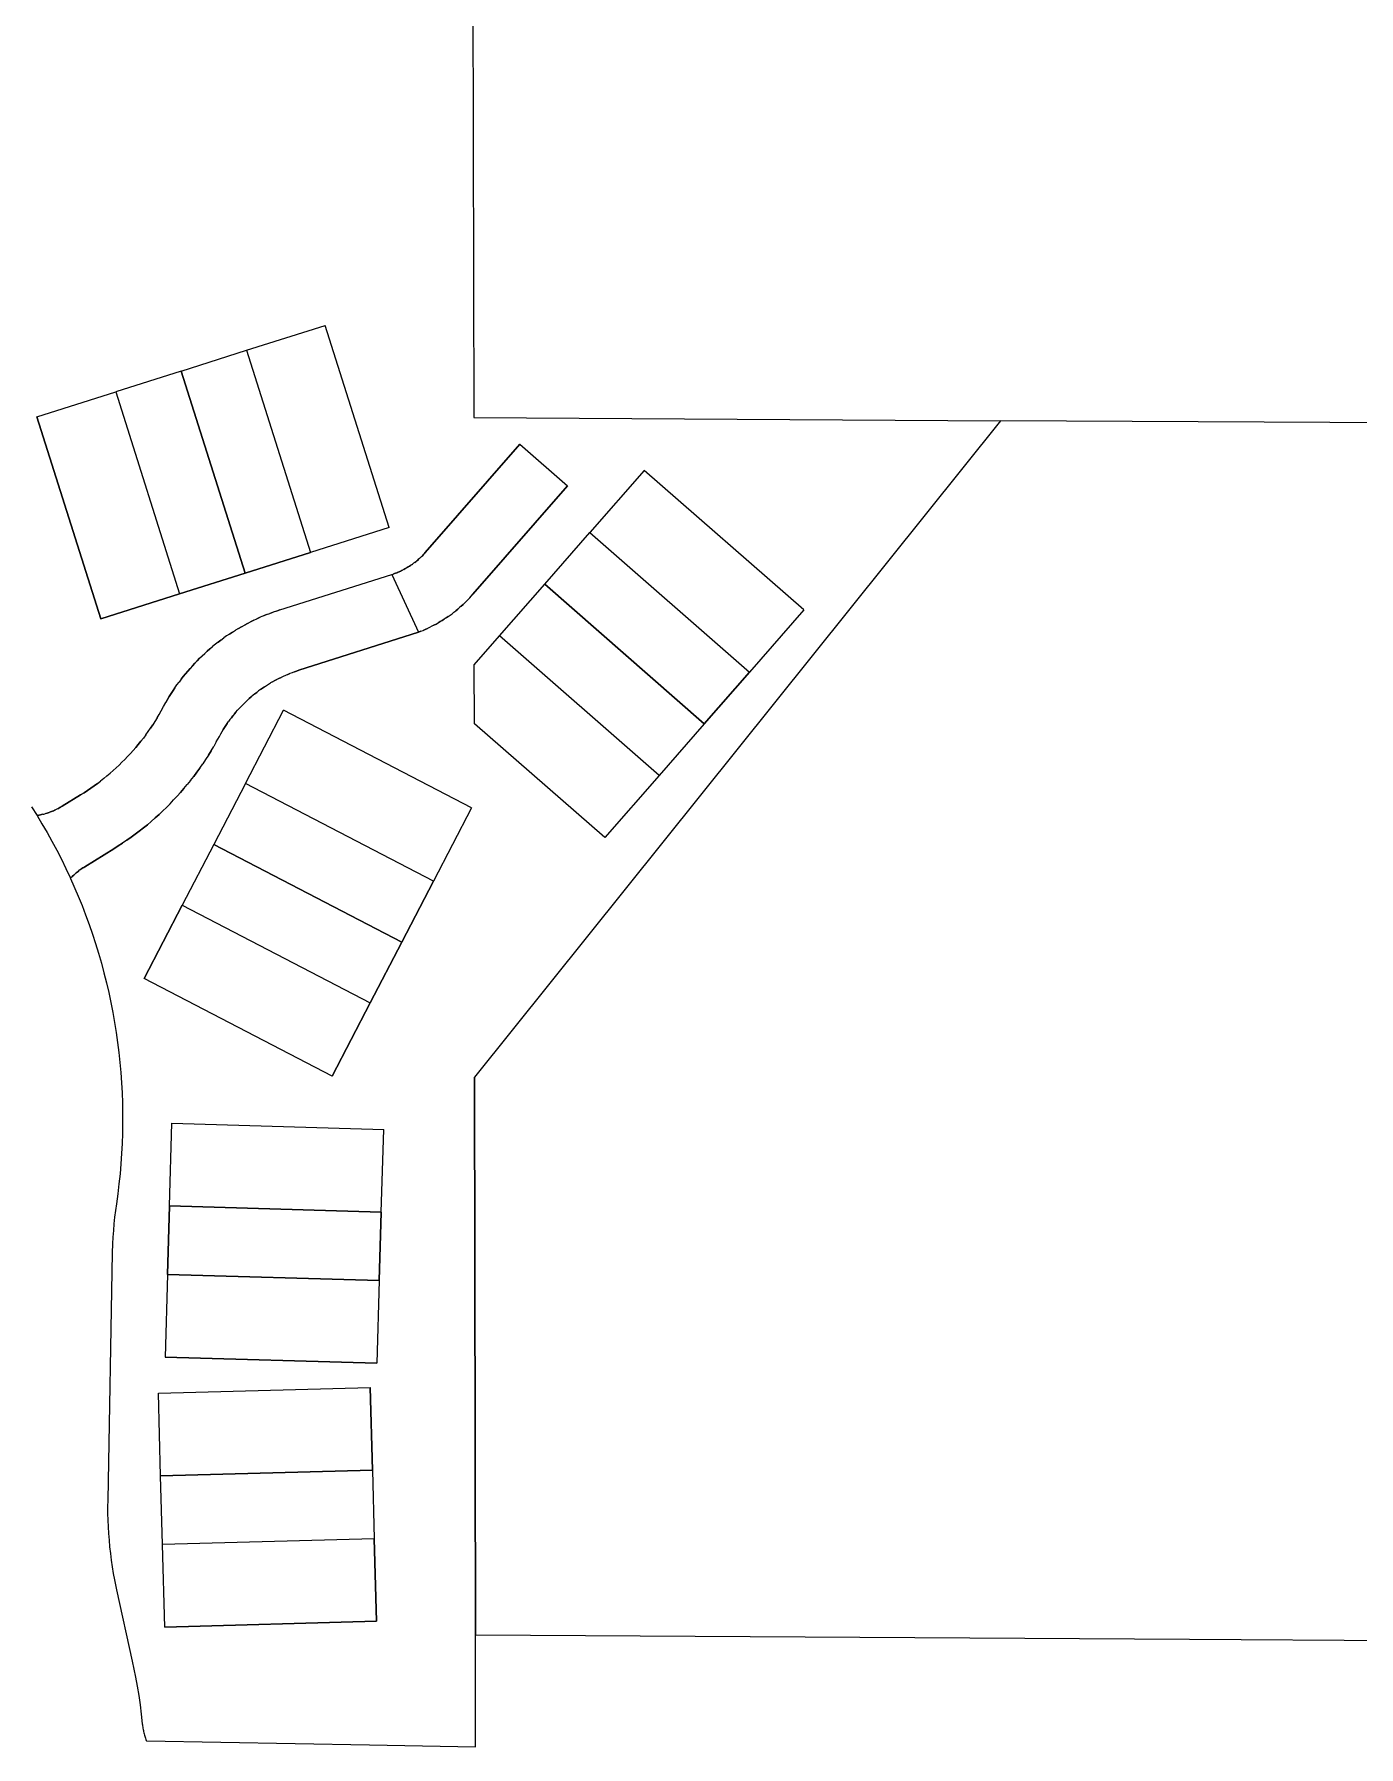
# Model space of a CAD drawing. Header units: feet. Extents: x 865220 to 2774701, y -2240498 to 961524.
# Drawn here: x 2768861 to 2769363, y 957361 to 958010 of the extents above; entities that cross this region are included whole.
import ezdxf

# ---------------------------------------------------------------- set-up
doc = ezdxf.new("R2010")
doc.units = ezdxf.units.FT
doc.header["$LTSCALE"] = 0.015
doc.header["$MEASUREMENT"] = 0
doc.layers.add('Parcels', color=7, linetype='Continuous', lineweight=0)

msp = doc.modelspace()

# ---------------------------------------------------------------- linework, layer by layer
at = {"layer": 'Parcels', "lineweight": 5}
for p, q in [((2769027, 958296.5), (2769027.83, 957864.48)), ((2768941.65, 957889.93), (2768971.52, 957899.39)), ((2768995.77, 957822.81), (2768971.52, 957899.39)), ((2768916.87, 957882.08), (2768941.65, 957889.93)), ((2768941.65, 957889.93), (2768965.9, 957813.35)), ((2768941.65, 957889.93), (2768941.65, 957889.93)), ((2768916.87, 957882.08), (2768892.09, 957874.23)), ((2768941.12, 957805.5), (2768916.87, 957882.08)), ((2768916.87, 957882.08), (2768941.12, 957805.5)), ((2768916.87, 957882.08), (2768916.87, 957882.08)), ((2768862.22, 957864.77), (2768892.09, 957874.23)), ((2768892.09, 957874.23), (2768916.34, 957797.66)), ((2768862.22, 957864.77), (2768886.47, 957788.2)), ((2768886.47, 957788.2), (2768862.22, 957864.77)), ((2769027.83, 957864.48), (2769227.56, 957863.22)), ((2769227.56, 957863.22), (2769028.07, 957614.51)), ((2769620.99, 957861.3), (2769227.56, 957863.22)), ((2769227.56, 957863.22), (2769227.56, 957863.22)), ((2769045.33, 957854.37), (2769009.45, 957813.27)), ((2769009.45, 957813.27), (2769045.33, 957854.37)), ((2769045.33, 957854.37), (2769063.4, 957838.59)), ((2769027.53, 957797.49), (2769063.4, 957838.59)), ((2769063.4, 957838.59), (2769027.53, 957797.49)), ((2769063.4, 957838.59), (2769063.4, 957838.59)), ((2769092.41, 957844.43), (2769071.8, 957820.83)), ((2769152.91, 957791.61), (2769092.41, 957844.43)), ((2768995.77, 957822.81), (2768965.9, 957813.35)), ((2769054.71, 957801.25), (2769071.8, 957820.83)), ((2769071.8, 957820.83), (2769132.31, 957768)), ((2769071.8, 957820.83), (2769071.8, 957820.83)), ((2768941.12, 957805.5), (2768965.9, 957813.35)), ((2768965.9, 957813.35), (2768941.12, 957805.5)), ((2768965.9, 957813.35), (2768965.9, 957813.35)), ((2769008.69, 957812.44), (2769008.35, 957812.08)), ((2769008.35, 957812.08), (2769008.69, 957812.44)), ((2769009.02, 957812.79), (2769008.69, 957812.44)), ((2769008.69, 957812.44), (2769009.02, 957812.79)), ((2769009.45, 957813.27), (2769009.02, 957812.79)), ((2769009.02, 957812.79), (2769009.45, 957813.27)), ((2768999.55, 957806.02), (2768999.1, 957805.83)), ((2768999.1, 957805.83), (2768999.55, 957806.02)), ((2769000, 957806.22), (2768999.55, 957806.02)), ((2768999.55, 957806.02), (2769000, 957806.22)), ((2769000, 957806.22), (2769000.44, 957806.43)), ((2769000.88, 957806.64), (2769000.44, 957806.43)), ((2769000.44, 957806.43), (2769000.88, 957806.64)), ((2769001.32, 957806.86), (2769000.88, 957806.64)), ((2769001.75, 957807.09), (2769001.32, 957806.86)), ((2769001.32, 957806.86), (2769001.75, 957807.09)), ((2769002.18, 957807.33), (2769001.75, 957807.09)), ((2769001.75, 957807.09), (2769002.18, 957807.33)), ((2769002.6, 957807.58), (2769002.18, 957807.33)), ((2769003.02, 957807.83), (2769002.6, 957807.58)), ((2769002.6, 957807.58), (2769003.02, 957807.83)), ((2769003.43, 957808.09), (2769003.02, 957807.83)), ((2769003.02, 957807.83), (2769003.43, 957808.09)), ((2769003.84, 957808.35), (2769003.43, 957808.09)), ((2769003.43, 957808.09), (2769003.84, 957808.35)), ((2769004.24, 957808.63), (2769003.84, 957808.35)), ((2769004.24, 957808.63), (2769004.64, 957808.91)), ((2769005.04, 957809.2), (2769004.64, 957808.91)), ((2769004.64, 957808.91), (2769005.04, 957809.2)), ((2769005.43, 957809.49), (2769005.04, 957809.2)), ((2769005.81, 957809.79), (2769005.43, 957809.49)), ((2769005.43, 957809.49), (2769005.81, 957809.79)), ((2769005.81, 957809.79), (2769006.19, 957810.1)), ((2769006.57, 957810.42), (2769006.19, 957810.1)), ((2769006.19, 957810.1), (2769006.57, 957810.42)), ((2769006.94, 957810.74), (2769006.57, 957810.42)), ((2769006.57, 957810.42), (2769006.94, 957810.74)), ((2769007.3, 957811.06), (2769006.94, 957810.74)), ((2769007.66, 957811.4), (2769007.3, 957811.06)), ((2769007.3, 957811.06), (2769007.66, 957811.4)), ((2769008.01, 957811.74), (2769007.66, 957811.4)), ((2769008.01, 957811.74), (2769008.35, 957812.08)), ((2768916.34, 957797.66), (2768941.12, 957805.5)), ((2768941.12, 957805.5), (2768916.34, 957797.66)), ((2768941.12, 957805.5), (2768941.12, 957805.5)), ((2768954.31, 957791.53), (2768996.81, 957804.99)), ((2768996.81, 957804.99), (2768997.28, 957805.14)), ((2768996.81, 957804.99), (2769006.94, 957783.12)), ((2768997.74, 957805.3), (2768997.28, 957805.14)), ((2768997.28, 957805.14), (2768997.74, 957805.3)), ((2768998.2, 957805.47), (2768997.74, 957805.3)), ((2768997.74, 957805.3), (2768998.2, 957805.47)), ((2768998.65, 957805.65), (2768998.2, 957805.47)), ((2768998.2, 957805.47), (2768998.65, 957805.65)), ((2768998.65, 957805.65), (2768999.1, 957805.83)), ((2769037.61, 957781.66), (2769054.71, 957801.25)), ((2769054.71, 957801.25), (2769115.21, 957748.42)), ((2769054.71, 957801.25), (2769054.71, 957801.25)), ((2769115.21, 957748.42), (2769054.71, 957801.25)), ((2768886.47, 957788.2), (2768916.34, 957797.66)), ((2768916.34, 957797.66), (2768886.47, 957788.2)), ((2768916.34, 957797.66), (2768916.34, 957797.66)), ((2769023.11, 957793.01), (2769022.43, 957792.41)), ((2769023.11, 957793.01), (2769023.78, 957793.62)), ((2769023.78, 957793.62), (2769023.11, 957793.01)), ((2769023.78, 957793.62), (2769024.44, 957794.24)), ((2769024.44, 957794.24), (2769023.78, 957793.62)), ((2769024.44, 957794.24), (2769025.09, 957794.88)), ((2769025.09, 957794.88), (2769024.44, 957794.24)), ((2769025.09, 957794.88), (2769025.72, 957795.52)), ((2769025.72, 957795.52), (2769025.09, 957794.88)), ((2769025.72, 957795.52), (2769026.35, 957796.18)), ((2769026.35, 957796.18), (2769025.72, 957795.52)), ((2769026.35, 957796.18), (2769027.53, 957797.49)), ((2768942.07, 957786.45), (2768940.9, 957785.82)), ((2768940.9, 957785.82), (2768942.07, 957786.45)), ((2768942.07, 957786.45), (2768943.26, 957787.05)), ((2768944.45, 957787.63), (2768943.26, 957787.05)), ((2768943.26, 957787.05), (2768944.45, 957787.63)), ((2768944.45, 957787.63), (2768945.65, 957788.19)), ((2768946.86, 957788.74), (2768945.65, 957788.19)), ((2768945.65, 957788.19), (2768946.86, 957788.74)), ((2768948.08, 957789.26), (2768946.86, 957788.74)), ((2768949.31, 957789.75), (2768948.08, 957789.26)), ((2768948.08, 957789.26), (2768949.31, 957789.75)), ((2768949.31, 957789.75), (2768950.55, 957790.23)), ((2768951.79, 957790.69), (2768950.55, 957790.23)), ((2768950.55, 957790.23), (2768951.79, 957790.69)), ((2768953.05, 957791.12), (2768951.79, 957790.69)), ((2768954.31, 957791.53), (2768953.05, 957791.12)), ((2768953.05, 957791.12), (2768954.31, 957791.53)), ((2769013.52, 957786.18), (2769014.31, 957786.63)), ((2769014.31, 957786.63), (2769015.09, 957787.09)), ((2769015.09, 957787.09), (2769014.31, 957786.63)), ((2769015.09, 957787.09), (2769015.87, 957787.56)), ((2769015.87, 957787.56), (2769015.09, 957787.09)), ((2769015.87, 957787.56), (2769016.63, 957788.05)), ((2769016.63, 957788.05), (2769015.87, 957787.56)), ((2769017.39, 957788.55), (2769016.63, 957788.05)), ((2769017.39, 957788.55), (2769018.14, 957789.06)), ((2769018.14, 957789.06), (2769017.39, 957788.55)), ((2769018.14, 957789.06), (2769018.88, 957789.59)), ((2769018.88, 957789.59), (2769019.61, 957790.12)), ((2769019.61, 957790.12), (2769020.33, 957790.68)), ((2769020.33, 957790.68), (2769019.61, 957790.12)), ((2769020.33, 957790.68), (2769021.04, 957791.24)), ((2769021.04, 957791.24), (2769021.74, 957791.82)), ((2769021.74, 957791.82), (2769021.04, 957791.24)), ((2769021.74, 957791.82), (2769022.43, 957792.41)), ((2769022.43, 957792.41), (2769021.74, 957791.82)), ((2769152.91, 957791.61), (2769132.31, 957768)), ((2768931.97, 957780.11), (2768930.91, 957779.32)), ((2768930.91, 957779.32), (2768931.97, 957780.11)), ((2768931.97, 957780.11), (2768933.04, 957780.9)), ((2768934.13, 957781.66), (2768933.04, 957780.9)), ((2768935.23, 957782.4), (2768934.13, 957781.66)), ((2768936.34, 957783.12), (2768935.23, 957782.4)), ((2768935.23, 957782.4), (2768936.34, 957783.12)), ((2768936.34, 957783.12), (2768937.46, 957783.83)), ((2768938.6, 957784.51), (2768937.46, 957783.83)), ((2768939.74, 957785.18), (2768938.6, 957784.51)), ((2768938.6, 957784.51), (2768939.74, 957785.18)), ((2768939.74, 957785.18), (2768940.9, 957785.82)), ((2768961.55, 957768.65), (2769006.94, 957783.12)), ((2769006.94, 957783.12), (2768961.55, 957768.65)), ((2769006.94, 957783.12), (2769007.79, 957783.45)), ((2769007.79, 957783.45), (2769006.94, 957783.12)), ((2769006.94, 957783.12), (2769006.94, 957783.12)), ((2769007.79, 957783.45), (2769008.62, 957783.8)), ((2769008.62, 957783.8), (2769009.46, 957784.16)), ((2769009.46, 957784.16), (2769008.62, 957783.8)), ((2769009.46, 957784.16), (2769010.28, 957784.54)), ((2769010.28, 957784.54), (2769009.46, 957784.16)), ((2769011.1, 957784.93), (2769010.28, 957784.54)), ((2769011.92, 957785.33), (2769011.1, 957784.93)), ((2769012.72, 957785.75), (2769011.92, 957785.33)), ((2769012.72, 957785.75), (2769013.52, 957786.18)), ((2769013.52, 957786.18), (2769012.72, 957785.75)), ((2769028.01, 957770.67), (2769037.61, 957781.66)), ((2769098.11, 957728.83), (2769037.61, 957781.66)), ((2768923.92, 957773.22), (2768924.87, 957774.14)), ((2768924.87, 957774.14), (2768925.84, 957775.05)), ((2768926.82, 957775.94), (2768925.84, 957775.05)), ((2768925.84, 957775.05), (2768926.82, 957775.94)), ((2768927.82, 957776.81), (2768926.82, 957775.94)), ((2768926.82, 957775.94), (2768927.82, 957776.81)), ((2768927.82, 957776.81), (2768928.84, 957777.66)), ((2768929.87, 957778.5), (2768928.84, 957777.66)), ((2768930.91, 957779.32), (2768929.87, 957778.5)), ((2768918.55, 957767.35), (2768917.72, 957766.32)), ((2768917.72, 957766.32), (2768918.55, 957767.35)), ((2768919.4, 957768.37), (2768918.55, 957767.35)), ((2768918.55, 957767.35), (2768919.4, 957768.37)), ((2768920.27, 957769.37), (2768919.4, 957768.37)), ((2768919.4, 957768.37), (2768920.27, 957769.37)), ((2768921.16, 957770.35), (2768920.27, 957769.37)), ((2768922.06, 957771.32), (2768921.16, 957770.35)), ((2768921.16, 957770.35), (2768922.06, 957771.32)), ((2768922.06, 957771.32), (2768922.98, 957772.28)), ((2768923.92, 957773.22), (2768922.98, 957772.28)), ((2768922.98, 957772.28), (2768923.92, 957773.22)), ((2768957.29, 957767.1), (2768956.46, 957766.74)), ((2768957.29, 957767.1), (2768958.13, 957767.44)), ((2768958.13, 957767.44), (2768957.29, 957767.1)), ((2768958.98, 957767.76), (2768958.13, 957767.44)), ((2768959.83, 957768.07), (2768958.98, 957767.76)), ((2768959.83, 957768.07), (2768960.69, 957768.37)), ((2768960.69, 957768.37), (2768959.83, 957768.07)), ((2768960.69, 957768.37), (2768961.55, 957768.65)), ((2768961.55, 957768.65), (2768960.69, 957768.37)), ((2769028.05, 957748.41), (2769028.01, 957770.67)), ((2769115.21, 957748.42), (2769132.31, 957768)), ((2769132.31, 957768), (2769115.21, 957748.42)), ((2769132.31, 957768), (2769132.31, 957768)), ((2768913.83, 957760.95), (2768913.11, 957759.83)), ((2768913.11, 957759.83), (2768913.83, 957760.95)), ((2768914.57, 957762.05), (2768913.83, 957760.95)), ((2768913.83, 957760.95), (2768914.57, 957762.05)), ((2768914.57, 957762.05), (2768915.33, 957763.14)), ((2768915.33, 957763.14), (2768916.1, 957764.21)), ((2768916.9, 957765.27), (2768916.1, 957764.21)), ((2768917.72, 957766.32), (2768916.9, 957765.27)), ((2768916.9, 957765.27), (2768917.72, 957766.32)), ((2768946.27, 957760.84), (2768945.54, 957760.29)), ((2768947, 957761.38), (2768946.27, 957760.84)), ((2768947, 957761.38), (2768947.74, 957761.9)), ((2768947.74, 957761.9), (2768947, 957761.38)), ((2768947.74, 957761.9), (2768948.5, 957762.41)), ((2768948.5, 957762.41), (2768947.74, 957761.9)), ((2768948.5, 957762.41), (2768949.26, 957762.9)), ((2768949.26, 957762.9), (2768950.03, 957763.38)), ((2768950.03, 957763.38), (2768950.8, 957763.85)), ((2768951.59, 957764.31), (2768950.8, 957763.85)), ((2768951.59, 957764.31), (2768952.38, 957764.75)), ((2768952.38, 957764.75), (2768951.59, 957764.31)), ((2768952.38, 957764.75), (2768953.18, 957765.17)), ((2768953.18, 957765.17), (2768952.38, 957764.75)), ((2768953.99, 957765.59), (2768953.18, 957765.17)), ((2768953.99, 957765.59), (2768954.81, 957765.99)), ((2768954.81, 957765.99), (2768953.99, 957765.59)), ((2768955.63, 957766.37), (2768954.81, 957765.99)), ((2768956.46, 957766.74), (2768955.63, 957766.37)), ((2768909.32, 957753.25), (2768910.22, 957754.89)), ((2768910.22, 957754.89), (2768911.06, 957756.42)), ((2768911.72, 957757.57), (2768911.06, 957756.42)), ((2768911.06, 957756.42), (2768911.72, 957757.57)), ((2768912.4, 957758.71), (2768911.72, 957757.57)), ((2768911.72, 957757.57), (2768912.4, 957758.71)), ((2768913.11, 957759.83), (2768912.4, 957758.71)), ((2768912.4, 957758.71), (2768913.11, 957759.83)), ((2768938.26, 957753.49), (2768938.87, 957754.16)), ((2768938.87, 957754.16), (2768938.26, 957753.49)), ((2768938.87, 957754.16), (2768939.49, 957754.83)), ((2768939.49, 957754.83), (2768938.87, 957754.16)), ((2768939.49, 957754.83), (2768940.12, 957755.48)), ((2768940.12, 957755.48), (2768939.49, 957754.83)), ((2768940.12, 957755.48), (2768940.76, 957756.12)), ((2768940.76, 957756.12), (2768940.12, 957755.48)), ((2768941.41, 957756.76), (2768940.76, 957756.12)), ((2768941.41, 957756.76), (2768942.07, 957757.38)), ((2768942.07, 957757.38), (2768941.41, 957756.76)), ((2768942.07, 957757.38), (2768942.75, 957757.98)), ((2768942.75, 957757.98), (2768943.43, 957758.58)), ((2768943.43, 957758.58), (2768942.75, 957757.98)), ((2768944.13, 957759.16), (2768943.43, 957758.58)), ((2768944.83, 957759.74), (2768944.13, 957759.16)), ((2768944.83, 957759.74), (2768945.54, 957760.29)), ((2768945.54, 957760.29), (2768944.83, 957759.74)), ((2768906.13, 957748.01), (2768905.27, 957746.73)), ((2768905.27, 957746.73), (2768906.13, 957748.01)), ((2768906.96, 957749.3), (2768906.13, 957748.01)), ((2768907.77, 957750.6), (2768906.96, 957749.3)), ((2768907.77, 957750.6), (2768908.56, 957751.92)), ((2768908.56, 957751.92), (2768909.32, 957753.25)), ((2768933.36, 957746.97), (2768933.85, 957747.73)), ((2768933.85, 957747.73), (2768933.36, 957746.97)), ((2768933.85, 957747.73), (2768934.36, 957748.48)), ((2768934.36, 957748.48), (2768933.85, 957747.73)), ((2768934.36, 957748.48), (2768934.88, 957749.22)), ((2768935.41, 957749.96), (2768934.88, 957749.22)), ((2768935.41, 957749.96), (2768935.96, 957750.69)), ((2768935.96, 957750.69), (2768935.41, 957749.96)), ((2768935.96, 957750.69), (2768936.52, 957751.4)), ((2768936.52, 957751.4), (2768935.96, 957750.69)), ((2768937.09, 957752.11), (2768936.52, 957751.4)), ((2768937.09, 957752.11), (2768937.67, 957752.8)), ((2768937.67, 957752.8), (2768937.09, 957752.11)), ((2768937.67, 957752.8), (2768938.26, 957753.49)), ((2768941.28, 957725.76), (2768955.72, 957753.56)), ((2769027, 957716.54), (2768955.72, 957753.56)), ((2769077.51, 957705.23), (2769028.05, 957748.41)), ((2769115.21, 957748.42), (2769098.11, 957728.83)), ((2769115.21, 957748.42), (2769115.21, 957748.42)), ((2768901.64, 957741.78), (2768900.67, 957740.59)), ((2768900.67, 957740.59), (2768901.64, 957741.78)), ((2768901.64, 957741.78), (2768902.58, 957742.99)), ((2768903.5, 957744.22), (2768902.58, 957742.99)), ((2768903.5, 957744.22), (2768904.4, 957745.47)), ((2768904.4, 957745.47), (2768905.27, 957746.73)), ((2768930.24, 957741.5), (2768929.27, 957739.8)), ((2768930.24, 957741.5), (2768931.39, 957743.58)), ((2768931.39, 957743.58), (2768931.96, 957744.63)), ((2768931.96, 957744.63), (2768932.41, 957745.42)), ((2768932.41, 957745.42), (2768932.88, 957746.2)), ((2768932.88, 957746.2), (2768932.41, 957745.42)), ((2768932.88, 957746.2), (2768933.36, 957746.97)), ((2768933.36, 957746.97), (2768932.88, 957746.2)), ((2768895.55, 957734.86), (2768894.47, 957733.78)), ((2768896.62, 957735.97), (2768895.55, 957734.86)), ((2768895.55, 957734.86), (2768896.62, 957735.97)), ((2768897.66, 957737.1), (2768896.62, 957735.97)), ((2768898.69, 957738.24), (2768897.66, 957737.1)), ((2768897.66, 957737.1), (2768898.69, 957738.24)), ((2768899.69, 957739.41), (2768898.69, 957738.24)), ((2768898.69, 957738.24), (2768899.69, 957739.41)), ((2768900.67, 957740.59), (2768899.69, 957739.41)), ((2768899.69, 957739.41), (2768900.67, 957740.59)), ((2768926.18, 957734.82), (2768925.09, 957733.2)), ((2768927.24, 957736.46), (2768926.18, 957734.82)), ((2768927.24, 957736.46), (2768928.27, 957738.12)), ((2768928.27, 957738.12), (2768927.24, 957736.46)), ((2768928.27, 957738.12), (2768929.27, 957739.8)), ((2768888.78, 957728.62), (2768887.59, 957727.65)), ((2768887.59, 957727.65), (2768888.78, 957728.62)), ((2768888.78, 957728.62), (2768889.96, 957729.61)), ((2768891.11, 957730.62), (2768889.96, 957729.61)), ((2768889.96, 957729.61), (2768891.11, 957730.62)), ((2768892.25, 957731.66), (2768891.11, 957730.62)), ((2768891.11, 957730.62), (2768892.25, 957731.66)), ((2768893.37, 957732.71), (2768892.25, 957731.66)), ((2768892.25, 957731.66), (2768893.37, 957732.71)), ((2768893.37, 957732.71), (2768894.47, 957733.78)), ((2768920.46, 957726.9), (2768921.66, 957728.44)), ((2768921.66, 957728.44), (2768922.83, 957730.01)), ((2768922.83, 957730.01), (2768921.66, 957728.44)), ((2768922.83, 957730.01), (2768923.98, 957731.59)), ((2768923.98, 957731.59), (2768922.83, 957730.01)), ((2768923.98, 957731.59), (2768925.09, 957733.2)), ((2769098.11, 957728.83), (2769077.51, 957705.23)), ((2769098.11, 957728.83), (2769098.11, 957728.83)), ((2768880.11, 957722.28), (2768878.81, 957721.46)), ((2768878.81, 957721.46), (2768880.11, 957722.28)), ((2768881.4, 957723.12), (2768880.11, 957722.28)), ((2768880.11, 957722.28), (2768881.4, 957723.12)), ((2768882.67, 957723.98), (2768881.4, 957723.12)), ((2768881.4, 957723.12), (2768882.67, 957723.98)), ((2768883.92, 957724.87), (2768882.67, 957723.98)), ((2768882.67, 957723.98), (2768883.92, 957724.87)), ((2768885.16, 957725.78), (2768883.92, 957724.87)), ((2768883.92, 957724.87), (2768885.16, 957725.78)), ((2768885.16, 957725.78), (2768886.38, 957726.7)), ((2768887.59, 957727.65), (2768886.38, 957726.7)), ((2768915.4, 957720.94), (2768916.71, 957722.4)), ((2768916.71, 957722.4), (2768915.4, 957720.94)), ((2768916.71, 957722.4), (2768917.98, 957723.88)), ((2768917.98, 957723.88), (2768916.71, 957722.4)), ((2768917.98, 957723.88), (2768919.24, 957725.38)), ((2768920.46, 957726.9), (2768919.24, 957725.38)), ((2768941.28, 957725.76), (2768929.3, 957702.69)), ((2769012.56, 957688.74), (2768941.28, 957725.76)), ((2768941.28, 957725.76), (2768941.28, 957725.76)), ((2768860.23, 957716.92), (2768862.27, 957713.66)), ((2768867.74, 957715.11), (2768867.33, 957714.96)), ((2768867.33, 957714.96), (2768867.74, 957715.11)), ((2768868.14, 957715.27), (2768867.74, 957715.11)), ((2768867.74, 957715.11), (2768868.14, 957715.27)), ((2768868.55, 957715.44), (2768868.14, 957715.27)), ((2768868.14, 957715.27), (2768868.55, 957715.44)), ((2768868.55, 957715.44), (2768868.95, 957715.62)), ((2768869.34, 957715.8), (2768868.95, 957715.62)), ((2768868.95, 957715.62), (2768869.34, 957715.8)), ((2768869.73, 957715.99), (2768869.34, 957715.8)), ((2768870.12, 957716.19), (2768869.73, 957715.99)), ((2768870.51, 957716.39), (2768870.12, 957716.19)), ((2768870.12, 957716.19), (2768870.51, 957716.39)), ((2768870.89, 957716.6), (2768870.51, 957716.39)), ((2768870.51, 957716.39), (2768870.89, 957716.6)), ((2768871.27, 957716.82), (2768870.89, 957716.6)), ((2768870.89, 957716.6), (2768871.27, 957716.82)), ((2768871.78, 957717.13), (2768871.27, 957716.82)), ((2768878.81, 957721.46), (2768871.78, 957717.13)), ((2768871.78, 957717.13), (2768878.81, 957721.46)), ((2768909.94, 957715.35), (2768908.52, 957714.01)), ((2768911.34, 957716.71), (2768909.94, 957715.35)), ((2768912.72, 957718.1), (2768911.34, 957716.71)), ((2768912.72, 957718.1), (2768914.07, 957719.51)), ((2768914.07, 957719.51), (2768915.4, 957720.94)), ((2768915.4, 957720.94), (2768914.07, 957719.51)), ((2769027, 957716.54), (2769012.56, 957688.74)), ((2768862.7, 957713.73), (2768862.27, 957713.66)), ((2768862.27, 957713.66), (2768862.7, 957713.73)), ((2768862.27, 957713.66), (2768864.16, 957710.53)), ((2768862.7, 957713.73), (2768863.13, 957713.81)), ((2768863.56, 957713.89), (2768863.13, 957713.81)), ((2768863.13, 957713.81), (2768863.56, 957713.89)), ((2768863.98, 957713.98), (2768863.56, 957713.89)), ((2768863.56, 957713.89), (2768863.98, 957713.98)), ((2768864.41, 957714.07), (2768863.98, 957713.98)), ((2768864.16, 957710.53), (2768866.08, 957707.21)), ((2768864.41, 957714.07), (2768864.83, 957714.18)), ((2768864.83, 957714.18), (2768865.26, 957714.29)), ((2768865.67, 957714.41), (2768865.26, 957714.29)), ((2768866.09, 957714.54), (2768865.67, 957714.41)), ((2768865.67, 957714.41), (2768866.09, 957714.54)), ((2768866.51, 957714.67), (2768866.09, 957714.54)), ((2768866.09, 957714.54), (2768866.51, 957714.67)), ((2768866.92, 957714.81), (2768866.51, 957714.67)), ((2768866.51, 957714.67), (2768866.92, 957714.81)), ((2768867.33, 957714.96), (2768866.92, 957714.81)), ((2768901.05, 957707.71), (2768902.59, 957708.92)), ((2768902.59, 957708.92), (2768901.05, 957707.71)), ((2768902.59, 957708.92), (2768904.1, 957710.15)), ((2768904.1, 957710.15), (2768902.59, 957708.92)), ((2768904.1, 957710.15), (2768905.6, 957711.41)), ((2768905.6, 957711.41), (2768904.1, 957710.15)), ((2768905.6, 957711.41), (2768907.07, 957712.7)), ((2768907.07, 957712.7), (2768905.6, 957711.41)), ((2768907.07, 957712.7), (2768908.52, 957714.01)), ((2768908.52, 957714.01), (2768907.07, 957712.7)), ((2768866.08, 957707.21), (2768867.95, 957703.85)), ((2768867.95, 957703.85), (2768869.75, 957700.46)), ((2768891.41, 957701.04), (2768893.06, 957702.08)), ((2768893.06, 957702.08), (2768891.41, 957701.04)), ((2768893.06, 957702.08), (2768894.7, 957703.15)), ((2768894.7, 957703.15), (2768893.06, 957702.08)), ((2768896.32, 957704.25), (2768894.7, 957703.15)), ((2768896.32, 957704.25), (2768897.92, 957705.37)), ((2768897.92, 957705.37), (2768896.32, 957704.25)), ((2768897.92, 957705.37), (2768899.49, 957706.53)), ((2768899.49, 957706.53), (2768897.92, 957705.37)), ((2768899.49, 957706.53), (2768901.05, 957707.71)), ((2768901.05, 957707.71), (2768899.49, 957706.53)), ((2768929.3, 957702.69), (2768917.31, 957679.62)), ((2768929.3, 957702.69), (2769000.58, 957665.66)), ((2769000.58, 957665.66), (2768929.3, 957702.69)), ((2768869.75, 957700.46), (2768871.5, 957697.04)), ((2768871.5, 957697.04), (2768873.19, 957693.6)), ((2768880.34, 957694.21), (2768891.41, 957701.04)), ((2768891.41, 957701.04), (2768880.34, 957694.21)), ((2768873.19, 957693.6), (2768874.81, 957690.12)), ((2768874.81, 957690.12), (2768874.97, 957689.76)), ((2768874.97, 957689.76), (2768875.28, 957690.09)), ((2768874.97, 957689.76), (2768877.88, 957683.08)), ((2768875.58, 957690.4), (2768875.28, 957690.09)), ((2768875.58, 957690.4), (2768875.89, 957690.71)), ((2768875.89, 957690.71), (2768875.58, 957690.4)), ((2768875.89, 957690.71), (2768876.2, 957691.01)), ((2768876.2, 957691.01), (2768875.89, 957690.71)), ((2768876.52, 957691.31), (2768876.2, 957691.01)), ((2768876.52, 957691.31), (2768876.84, 957691.6)), ((2768876.84, 957691.6), (2768876.52, 957691.31)), ((2768876.84, 957691.6), (2768877.17, 957691.89)), ((2768877.17, 957691.89), (2768876.84, 957691.6)), ((2768877.17, 957691.89), (2768877.5, 957692.17)), ((2768877.5, 957692.17), (2768877.17, 957691.89)), ((2768877.5, 957692.17), (2768877.84, 957692.45)), ((2768877.84, 957692.45), (2768877.5, 957692.17)), ((2768878.18, 957692.72), (2768877.84, 957692.45)), ((2768878.53, 957692.98), (2768878.18, 957692.72)), ((2768878.53, 957692.98), (2768878.88, 957693.24)), ((2768878.88, 957693.24), (2768879.24, 957693.49)), ((2768879.24, 957693.49), (2768878.88, 957693.24)), ((2768879.24, 957693.49), (2768879.6, 957693.74)), ((2768879.6, 957693.74), (2768879.24, 957693.49)), ((2768879.6, 957693.74), (2768879.97, 957693.98)), ((2768879.97, 957693.98), (2768879.6, 957693.74)), ((2768879.97, 957693.98), (2768880.34, 957694.21)), ((2768880.34, 957694.21), (2768879.97, 957693.98)), ((2768877.88, 957683.08), (2768879.33, 957679.52)), ((2769000.58, 957665.66), (2769012.56, 957688.74)), ((2769012.56, 957688.74), (2769000.58, 957665.66)), ((2769012.56, 957688.74), (2769012.56, 957688.74)), ((2768879.33, 957679.52), (2768880.71, 957675.94)), ((2768917.31, 957679.62), (2768902.87, 957651.81)), ((2768902.87, 957651.81), (2768917.31, 957679.62)), ((2768917.31, 957679.62), (2768988.6, 957642.59)), ((2768880.71, 957675.94), (2768882.02, 957672.33)), ((2768882.02, 957672.33), (2768883.28, 957668.71)), ((2768883.28, 957668.71), (2768884.47, 957665.06)), ((2768884.47, 957665.06), (2768885.6, 957661.39)), ((2768988.6, 957642.59), (2769000.58, 957665.66)), ((2769000.58, 957665.66), (2768988.6, 957642.59)), ((2769000.58, 957665.66), (2769000.58, 957665.66)), ((2768885.6, 957661.39), (2768886.66, 957657.7)), ((2768886.66, 957657.7), (2768887.66, 957653.99)), ((2768887.66, 957653.99), (2768888.59, 957650.27)), ((2768888.59, 957650.27), (2768889.46, 957646.53)), ((2768974.16, 957614.79), (2768902.87, 957651.81)), ((2768889.46, 957646.53), (2768890.26, 957642.77)), ((2768890.26, 957642.77), (2768891, 957639)), ((2768891, 957639), (2768891.67, 957635.22)), ((2768974.16, 957614.79), (2768988.6, 957642.59)), ((2768988.6, 957642.59), (2768974.16, 957614.79)), ((2768988.6, 957642.59), (2768988.6, 957642.59)), ((2768891.67, 957635.22), (2768892.28, 957631.43)), ((2768892.28, 957631.43), (2768892.82, 957627.63)), ((2768892.82, 957627.63), (2768893.29, 957623.82)), ((2768893.29, 957623.82), (2768893.7, 957620)), ((2768893.7, 957620), (2768894.04, 957616.18)), ((2768894.04, 957616.18), (2768894.31, 957612.35)), ((2768894.31, 957612.35), (2768894.51, 957608.52)), ((2769028.07, 957614.51), (2769028.45, 957403.09)), ((2769028.45, 957403.09), (2769028.07, 957614.51)), ((2768894.51, 957608.52), (2768894.65, 957604.68)), ((2768894.65, 957604.68), (2768894.72, 957600.84)), ((2768894.72, 957600.84), (2768894.73, 957597)), ((2768894.67, 957593.16), (2768894.54, 957589.33)), ((2768894.73, 957597), (2768894.67, 957593.16)), ((2768912.49, 957565.68), (2768913.4, 957597)), ((2768913.4, 957597), (2768993.69, 957594.65)), ((2768992.78, 957563.33), (2768993.69, 957594.65)), ((2768894.34, 957585.49), (2768894.08, 957581.66)), ((2768894.54, 957589.33), (2768894.34, 957585.49)), ((2768894.08, 957581.66), (2768893.75, 957577.84)), ((2768893.35, 957574.02), (2768892.89, 957570.21)), ((2768893.75, 957577.84), (2768893.35, 957574.02)), ((2768892.36, 957566.4), (2768892.01, 957563.9)), ((2768892.89, 957570.21), (2768892.36, 957566.4)), ((2768891.71, 957561.39), (2768891.44, 957558.87)), ((2768892.01, 957563.9), (2768891.71, 957561.39)), ((2768912.49, 957565.68), (2768911.73, 957539.7)), ((2768911.73, 957539.7), (2768912.49, 957565.68)), ((2768912.49, 957565.68), (2768992.78, 957563.33)), ((2768992.78, 957563.33), (2768912.49, 957565.68)), ((2768912.49, 957565.68), (2768912.49, 957565.68)), ((2768992.02, 957537.35), (2768992.78, 957563.33)), ((2768992.78, 957563.33), (2768992.02, 957537.35)), ((2768992.78, 957563.33), (2768992.78, 957563.33)), ((2768891.05, 957553.82), (2768890.92, 957551.3)), ((2768891.23, 957556.35), (2768891.05, 957553.82)), ((2768891.44, 957558.87), (2768891.23, 957556.35)), ((2768890.82, 957547.87), (2768889.06, 957454.09)), ((2768890.92, 957551.3), (2768890.82, 957547.87)), ((2768911.73, 957539.7), (2768910.81, 957508.38)), ((2768911.73, 957539.7), (2768992.02, 957537.35)), ((2768992.02, 957537.35), (2768911.73, 957539.7)), ((2768911.73, 957539.7), (2768911.73, 957539.7)), ((2768992.02, 957537.35), (2768991.1, 957506.03)), ((2768910.81, 957508.38), (2768991.1, 957506.03)), ((2768991.1, 957506.03), (2768910.81, 957508.38)), ((2768908.27, 957494.65), (2768988.56, 957496.86)), ((2768909.13, 957463.34), (2768908.27, 957494.65)), ((2768989.42, 957465.54), (2768988.56, 957496.86)), ((2768988.56, 957496.86), (2768989.42, 957465.54)), ((2768909.13, 957463.34), (2768989.42, 957465.54)), ((2768989.42, 957465.54), (2768909.13, 957463.34)), ((2768909.84, 957437.35), (2768909.13, 957463.34)), ((2768909.13, 957463.34), (2768909.13, 957463.34)), ((2768989.42, 957465.54), (2768989.42, 957465.54)), ((2768989.42, 957465.54), (2768990.13, 957439.55)), ((2768889.06, 957454.09), (2768889.03, 957451.56)), ((2768889.03, 957451.56), (2768889.05, 957449.03)), ((2768889.05, 957449.03), (2768889.12, 957446.5)), ((2768889.12, 957446.5), (2768889.22, 957443.98)), ((2768889.22, 957443.98), (2768889.37, 957441.45)), ((2768889.37, 957441.45), (2768889.57, 957438.93)), ((2768889.57, 957438.93), (2768889.81, 957436.41)), ((2768889.81, 957436.41), (2768890.09, 957433.89)), ((2768990.13, 957439.55), (2768909.84, 957437.35)), ((2768909.84, 957437.35), (2768909.84, 957437.35)), ((2768910.7, 957406.03), (2768909.84, 957437.35)), ((2768990.13, 957439.55), (2768990.13, 957439.55)), ((2768990.99, 957408.23), (2768990.13, 957439.55)), ((2768990.13, 957439.55), (2768990.99, 957408.23)), ((2768890.09, 957433.89), (2768890.42, 957431.38)), ((2768890.42, 957431.38), (2768890.79, 957428.88)), ((2768890.79, 957428.88), (2768891.2, 957426.38)), ((2768891.2, 957426.38), (2768891.66, 957423.9)), ((2768891.66, 957423.9), (2768892.44, 957420.13)), ((2768892.44, 957420.13), (2768898.4, 957393.12)), ((2768910.7, 957406.03), (2768990.99, 957408.23)), ((2768990.99, 957408.23), (2768910.7, 957406.03)), ((2769028.45, 957403.09), (2769028.48, 957403.09)), ((2769028.54, 957360.69), (2769028.45, 957403.09)), ((2769028.48, 957403.09), (2769299.14, 957401.4)), ((2769299.14, 957401.4), (2769567.23, 957399.71)), ((2768898.4, 957393.12), (2768899.63, 957387.12)), ((2768899.63, 957387.12), (2768900.27, 957383.6)), ((2768900.27, 957383.6), (2768900.84, 957380.07)), ((2768900.84, 957380.07), (2768901.35, 957376.53)), ((2768901.35, 957376.53), (2768901.8, 957372.98)), ((2768901.8, 957372.98), (2768902.19, 957369.42)), ((2768902.19, 957369.42), (2768902.24, 957368.99)), ((2768902.24, 957368.99), (2768902.29, 957368.56)), ((2768902.29, 957368.56), (2768902.36, 957368.13)), ((2768902.36, 957368.13), (2768902.43, 957367.69)), ((2768902.43, 957367.69), (2768902.5, 957367.27)), ((2768902.5, 957367.27), (2768902.59, 957366.84)), ((2768902.59, 957366.84), (2768902.68, 957366.41)), ((2768902.68, 957366.41), (2768902.78, 957365.99)), ((2768902.78, 957365.99), (2768902.89, 957365.56)), ((2768902.89, 957365.56), (2768903, 957365.14)), ((2768903, 957365.14), (2768903.13, 957364.72)), ((2768903.13, 957364.72), (2768903.25, 957364.31)), ((2768903.25, 957364.31), (2768903.39, 957363.89)), ((2768903.39, 957363.89), (2768903.53, 957363.48)), ((2768903.53, 957363.48), (2768903.69, 957363.07)), ((2768903.69, 957363.07), (2768903.74, 957362.92)), ((2768903.74, 957362.92), (2768988.28, 957361.41)), ((2768988.28, 957361.41), (2769028.54, 957360.69))]:
    msp.add_line(p, q, dxfattribs=at)

doc.saveas('drawing.dxf')
